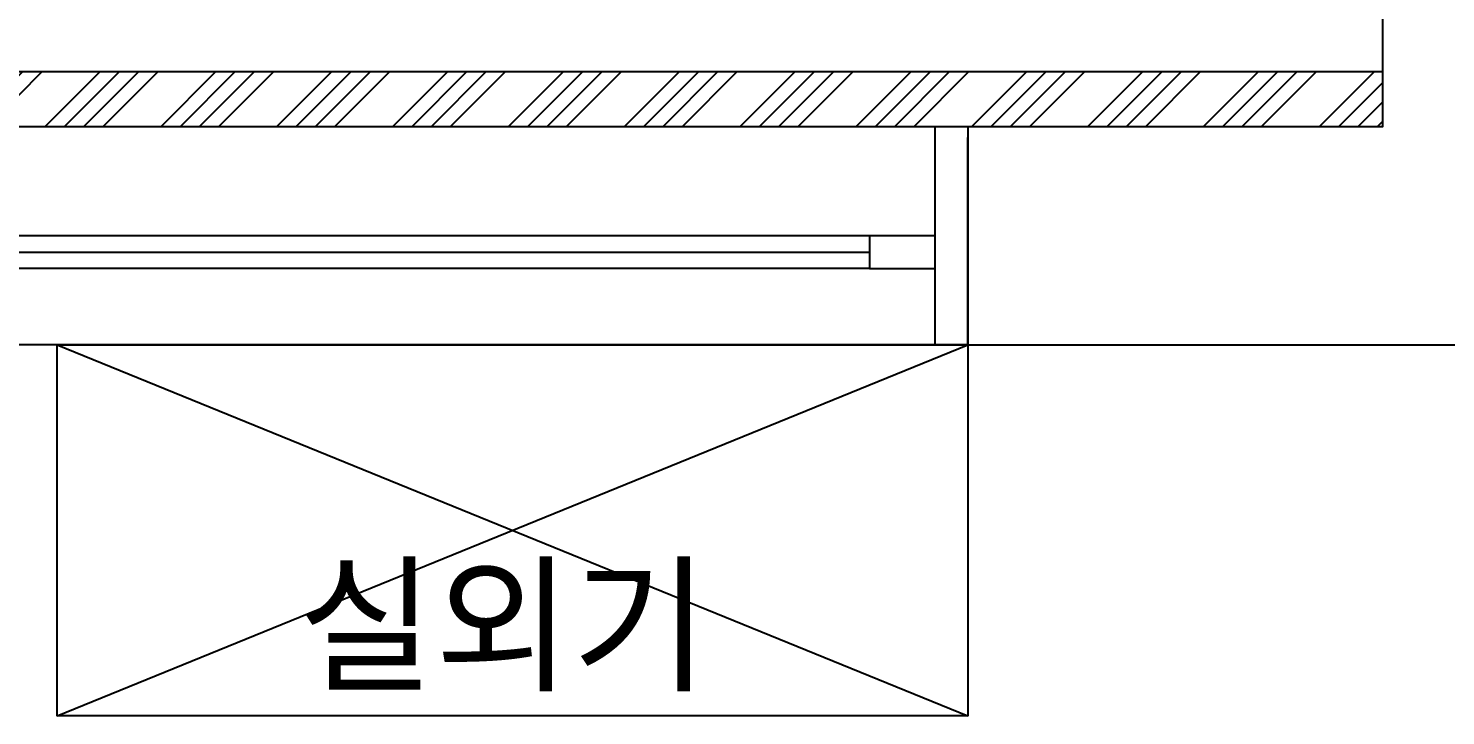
# Model space of a CAD drawing. Header units: inches. Extents: x 220271 to 272471, y 38563 to 64452.
# Drawn here: x 259498 to 260796, y 47915 to 48545 of the extents above; entities that cross this region are included whole.
import ezdxf

# ---------------------------------------------------------------- set-up
doc = ezdxf.new("R2010")
doc.units = ezdxf.units.IN
doc.header["$LTSCALE"] = 50
doc.header["$MEASUREMENT"] = 0
for name, color, linetype in [('0-ELC TEXT', 7, 'Continuous'), ('07-DIM WAL', 5, 'Continuous'), ('3.기호.계단선', 30, 'Continuous'), ('F-WALL1', 2, 'Continuous'), ('fur', 6, 'Continuous'), ('도면층4', 4, 'Continuous'), ('도면층5', 5, 'Continuous')]:
    doc.layers.add(name, color=color, linetype=linetype)
doc.styles.add('코레일둥고', font='Korail_Round_Gothic_Medium.ttf')

# ---------------------------------------------------------------- blocks, each defined once
blk = doc.blocks.new('메인도면')
at = {"layer": 'F-WALL1'}
for p, q in [((295551.2, 85660.8), (295551.2, 88665.8)), ((295171.2, 85660.8), (295551.2, 85660.8)), ((295171.2, 85460.8), (295751.2, 85460.8))]:
    blk.add_line(p, q, dxfattribs=at)
at = {"layer": '도면층4'}
for p, q in [((295141.2, 85460.8), (295141.2, 85660.8)), ((295171.2, 85460.8), (295171.2, 85650.8)), ((293781.2, 85545.8), (295081.2, 85545.8))]:
    blk.add_line(p, q, dxfattribs=at)
for points in [[(292331.2, 85660.8), (295171.2, 85660.8), (295171.2, 85460.8), (292331.2, 85460.8)], [(295081.2, 85560.8), (295081.2, 85530.8), (295141.2, 85530.8), (295141.2, 85560.8)]]:
    blk.add_lwpolyline(points, close=True, dxfattribs=at)
at = {"layer": '도면층5'}
for p, q in [((295081.2, 85560.8), (293781.2, 85560.8)), ((295081.2, 85530.8), (293781.2, 85530.8))]:
    blk.add_line(p, q, dxfattribs=at)
blk = doc.blocks.new('cjswjdeh')
at = {"layer": '3.기호.계단선'}
h = blk.add_hatch(dxfattribs=at)
h.set_pattern_fill('ANSI34', color=8, scale=100)
h.set_pattern_definition([(45, (25800, 39389.66), (-53.033009, 53.033009), []), (45, (25817.68, 39389.66), (-53.033009, 53.033009), []), (45, (25835.355, 39389.66), (-53.033009, 53.033009), []), (45, (25853.03, 39389.66), (-53.033009, 53.033009), [])])
h.paths.add_polyline_path([(257027.9, 87894.8), (257027.9, 87844.8), (260737.9, 87844.8), (260737.9, 87894.8)])
at = {"layer": '3.기호.계단선', "color": 8}
blk.add_lwpolyline([(257027.9, 87894.8), (257027.9, 87844.8), (260737.9, 87844.8), (260737.9, 87894.8)], close=True, dxfattribs=at)
blk.add_blockref('메인도면', (-34813.2, 2184))

msp = doc.modelspace()

# ---------------------------------------------------------------- linework, layer by layer
at = {"layer": 'fur'}
for p, q in [((259524.3, 47915.4), (260357.9, 48255.1)), ((259524.3, 48255.1), (260357.9, 47915.4))]:
    msp.add_line(p, q, dxfattribs=at)
msp.add_lwpolyline([(259524.3, 48255.1), (260357.9, 48255.1), (260357.9, 47915.4), (259524.3, 47915.4)], close=True, dxfattribs=at)

# ---------------------------------------------------------------- block references
at = {"layer": '07-DIM WAL'}
msp.add_blockref('cjswjdeh', (0, -39389.7), dxfattribs=at)

# ---------------------------------------------------------------- texts
at = {"layer": '0-ELC TEXT', "color": 1, "style": '코레일둥고'}
msp.add_text('실외기', height=100, dxfattribs=at).set_placement((259744.5, 47948.5))

doc.saveas('drawing.dxf')
